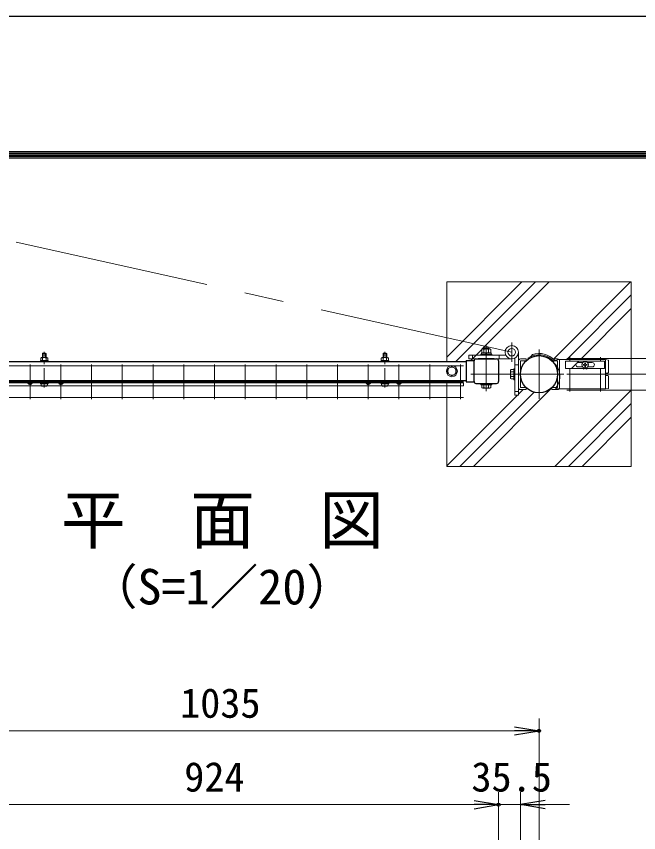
# Model space of a CAD drawing. Units: millimetres, scale not verified. Extents: x -4200 to 4200, y -2970 to 2970.
# Drawn here: x -2434 to -1422, y 1642 to 2970 of the extents above; entities that cross this region are included whole.
import ezdxf
from ezdxf.enums import TextEntityAlignment as Align

# ---------------------------------------------------------------- set-up
doc = ezdxf.new("R2010")
doc.units = ezdxf.units.MM
doc.header["$LTSCALE"] = 10
doc.header["$PDMODE"] = 32
doc.header["$PDSIZE"] = 5
doc.linetypes.add('USER1', pattern=[50.8, 31.75, -6.35, 6.35, -6.35])
for name, color, linetype, lineweight in [('0-0_D-TTL-TXT', 7, 'Continuous', 25), ('0-1_D-STR1', 1, 'Continuous', 25), ('0-2_D-BMK', 2, 'USER1', 13), ('0-3_D-STR3', 3, 'Continuous', 13), ('0-6_D-STR-DIM', 7, 'Continuous', 13), ('0-8_Defpoints', 6, 'Continuous', 25), ('0-A_D-DCR-HCH', 7, 'Continuous', 13), ('0-C_D-TTL', 7, 'Continuous', 25), ('0-D_D-STR2', 7, 'Continuous', 13)]:
    doc.layers.add(name, color=color, linetype=linetype, lineweight=lineweight)
doc.layers.add('0-7_0', color=7, linetype='Continuous')
doc.styles.add('ＭＳ ゴシック', font='')
doc.styles.get('ＭＳ ゴシック').set_extended_font_data('MS Gothic')

# ---------------------------------------------------------------- blocks, each defined once
blk = doc.blocks.new('_Open')
at = {"layer": '0-7_0'}
blk.add_line((-10, 1.667), (0, 0), dxfattribs=at)
blk.add_lwpolyline([(-10, -1.667), (0, 0), (-10, 0)], dxfattribs=at)
blk = doc.blocks.new('A$C5ded3bdc')
at = {"layer": '0-2_D-BMK'}
blk.add_line((0, -75), (0, 504), dxfattribs=at)
at = {"layer": '0-3_D-STR3'}
for p, q in [((-57.5, 404.8), (-57.5, 363)), ((-43.3, 413), (43.3, 413)), ((-23, 484), (-30, 477)), ((30, 477), (-30, 477)), ((-30, 477), (-30, 413)), ((-29.1, 404.8), (-29.1, 363)), ((-23, 484), (-23, 413)), ((23, 484), (-23, 484)), ((23, 484), (23, 413)), ((23, 484), (30, 477)), ((29.1, 404.8), (29.1, 363)), ((30, 477), (30, 413)), ((57.5, 404.8), (57.5, 363)), ((-62.5, 363), (62.5, 363)), ((-62.5, 347), (-62.5, 363)), ((-62.5, 347), (62.5, 347)), ((-57.5, 363), (57.5, 363)), ((62.5, 347), (62.5, 363)), ((-62.5, 0), (62.5, 0)), ((-62.5, -16), (-62.5, 0)), ((62.5, -16), (62.5, 0)), ((-62.5, -16), (62.5, -16)), ((-51.8, -16), (51.8, -16)), ((-51.8, -31.3), (-51.8, -16)), ((51.8, -31.6), (51.8, -16))]:
    blk.add_line(p, q, dxfattribs=at)
for centre, radius, start, end in [((-43.3, 396.6), 16.4, 30, 150), ((0, 357.2), 55.8, 58.543, 121.457), ((43.3, 396.6), 16.4, 30, 150), ((-32.8, -31.3), 19, 180, 253.92714), ((0.7, 85), 140, 253.92714, 285.41383), ((32.8, -31.6), 19, 285.41383, 0)]:
    blk.add_arc(centre, radius, start, end, dxfattribs=at)

msp = doc.modelspace()

# ---------------------------------------------------------------- linework, layer by layer
at = {"layer": '0-1_D-STR1'}
for p, q in [((-2520.8, 2408.44), (-1702.8, 2408.44)), ((-1702.8, 2410.39), (-1702.8, 2375.49)), ((-1702.8, 2410.39), (-1689.8, 2410.39)), ((-1702.8, 2410.39), (-1702.8, 2375.49)), ((-1702.8, 2410.39), (-1689.8, 2410.39)), ((-1689.8, 2376.14), (-1689.8, 2409.74)), ((-1686.6, 2412.94), (-1653, 2412.94)), ((-1656.8, 2412.94), (-1682.8, 2412.94)), ((-1649.8, 2409.74), (-1649.8, 2376.14)), ((-1702.8, 2377.44), (-2520.8, 2377.44)), ((-1702.8, 2375.49), (-1689.8, 2375.49)), ((-1702.8, 2375.49), (-1689.8, 2375.49)), ((-1686.6, 2372.94), (-1653, 2372.94))]:
    msp.add_line(p, q, dxfattribs=at)
msp.add_circle((-1584.05, 2387.94), 30.25, dxfattribs=at)
for centre, start, end in [((-1686.6, 2409.74), 90.00008, 179.99897), ((-1653, 2409.74), 0, 90.00008), ((-1686.6, 2376.14), 179.99897, 269.99957), ((-1653, 2376.14), 269.99957, 0)]:
    msp.add_arc(centre, 3.2, start, end, dxfattribs=at)
at = {"layer": '0-2_D-BMK'}
for p, q in [((-1628.37, 2423.79), (-2561.58, 2630.96)), ((-1669.8, 2435.94), (-1669.8, 2360.44)), ((-1628.37, 2408.1), (-1628.37, 2439.48)), ((-1584.05, 2428.19), (-1584.05, 2347.69)), ((-1624.3, 2387.94), (-1695.1, 2387.94)), ((-1624.3, 2387.94), (-1543.8, 2387.94))]:
    msp.add_line(p, q, dxfattribs=at)
at = {"layer": '0-3_D-STR3'}
for p, q in [((-1673.8, 2429.94), (-1672.8, 2430.94)), ((-1673.8, 2429.04), (-1673.8, 2429.94)), ((-1666.8, 2429.04), (-1666.8, 2430.94)), ((-1665.8, 2429.04), (-1665.8, 2429.94)), ((-1698.08, 2418.94), (-1638.07, 2418.94)), ((-1692.08, 2418.94), (-1692.08, 2412.94)), ((-1678.8, 2418.94), (-1678.8, 2420.54)), ((-1678.8, 2420.54), (-1660.8, 2420.54)), ((-1660.8, 2418.94), (-1678.8, 2418.94)), ((-1677.5, 2420.54), (-1662.1, 2420.54)), ((-1677.3, 2422.54), (-1677.3, 2428.34)), ((-1677.3, 2422.54), (-1662.3, 2422.54)), ((-1675.57, 2429.04), (-1664.03, 2429.04)), ((-1673.55, 2422.54), (-1673.55, 2428.34)), ((-1670.86, 2420.54), (-1669.71, 2422.54)), ((-1670.17, 2420.54), (-1669.02, 2422.54)), ((-1666.05, 2422.54), (-1666.05, 2428.34)), ((-1662.3, 2422.54), (-1662.3, 2428.34)), ((-1662.1, 2420.54), (-1662.1, 2422.54)), ((-1660.8, 2418.94), (-1660.8, 2420.54)), ((-1649.08, 2418.94), (-1649.08, 2412.94)), ((-1597.51, 2416.81), (-1594.92, 2420)), ((-1623.52, 2354.08), (-1623.52, 2414.08)), ((-1623.52, 2403.08), (-1617.52, 2403.08)), ((-1605.02, 2409.74), (-1614.32, 2409.74)), ((-1614.32, 2409.74), (-1614.32, 2366.14)), ((-1601.4, 2412.72), (-1602.31, 2414.03)), ((-1563.07, 2409.74), (-1563.07, 2412.94)), ((-1563.07, 2412.94), (-1553.77, 2412.94)), ((-1563.07, 2409.74), (-1553.77, 2409.74)), ((-1557.21, 2410.04), (-1557.68, 2410.04)), ((-1553.13, 2411.94), (-1557.21, 2410.04)), ((-1553.77, 2409.74), (-1553.77, 2366.14)), ((-1476.05, 2411.94), (-1553.13, 2411.94)), ((-1550.57, 2409.74), (-1550.57, 2366.14)), ((-1540.8, 2409.37), (-1540.8, 2397.37)), ((-1520.55, 2406.87), (-1512.96, 2406.87)), ((-1512.2, 2403.87), (-1510.55, 2403.87)), ((-1512.2, 2402.87), (-1512.2, 2403.87)), ((-1509.55, 2404.87), (-1509.55, 2406.52)), ((-1509.55, 2406.52), (-1508.55, 2406.52)), ((-1508.55, 2404.87), (-1508.55, 2406.52)), ((-1507.55, 2403.87), (-1505.9, 2403.87)), ((-1505.9, 2402.87), (-1505.9, 2403.87)), ((-1505.13, 2406.87), (-1497.55, 2406.87)), ((-1476.05, 2411.94), (-1476.05, 2363.94)), ((-1476.05, 2411.94), (-1471.05, 2410.94)), ((-1471.05, 2410.94), (-1471.05, 2390.94)), ((-1725.8, 2400.69), (-1732.8, 2396.65)), ((-1732.8, 2396.65), (-1732.8, 2389.23)), ((-1725.8, 2400.69), (-1718.8, 2396.65)), ((-1718.8, 2396.65), (-1718.8, 2389.23)), ((-1630.62, 2393.57), (-1630.62, 2382.31)), ((-1629.54, 2395.44), (-1625.12, 2395.44)), ((-1629.54, 2391.7), (-1625.12, 2391.7)), ((-1625.12, 2378.94), (-1625.12, 2396.94)), ((-1625.12, 2395.44), (-1625.12, 2380.44)), ((-1540.8, 2397.37), (-1477.3, 2397.37)), ((-1520.55, 2399.87), (-1512.96, 2399.87)), ((-1512.2, 2402.87), (-1510.55, 2402.87)), ((-1510.65, 2397.37), (-1510.93, 2396.34)), ((-1509.55, 2400.22), (-1509.55, 2401.87)), ((-1509.55, 2400.22), (-1508.55, 2400.22)), ((-1508.55, 2400.22), (-1508.55, 2401.87)), ((-1507.55, 2402.87), (-1505.9, 2402.87)), ((-1507.44, 2397.37), (-1507.16, 2396.34)), ((-1505.13, 2399.87), (-1497.55, 2399.87)), ((-1472.05, 2389.94), (-1475.05, 2389.94)), ((-2418.51, 2375.93), (-2417.47, 2377.14)), ((-2417.47, 2377.14), (-2412.76, 2373.08)), ((-2405.3, 2377.14), (-2368.3, 2377.14)), ((-2405.3, 2375.34), (-2405.3, 2377.14)), ((-2368.3, 2375.34), (-2368.3, 2377.14)), ((-2356.13, 2377.14), (-2360.84, 2373.08)), ((-2355.08, 2375.93), (-2356.13, 2377.14)), ((-1868.51, 2375.93), (-1867.47, 2377.14)), ((-1867.47, 2377.14), (-1862.76, 2373.08)), ((-1855.3, 2377.14), (-1818.3, 2377.14)), ((-1855.3, 2375.34), (-1855.3, 2377.14)), ((-1818.3, 2375.34), (-1818.3, 2377.14)), ((-1806.13, 2377.14), (-1810.84, 2373.08)), ((-1805.08, 2375.93), (-1806.13, 2377.14)), ((-1725.8, 2385.19), (-1732.8, 2389.23)), ((-1725.8, 2385.19), (-1718.8, 2389.23)), ((-1629.54, 2384.18), (-1625.12, 2384.18)), ((-1629.54, 2380.44), (-1625.12, 2380.44)), ((-1625.12, 2378.94), (-1623.52, 2378.94)), ((-1472.05, 2385.94), (-1475.05, 2385.94)), ((-1471.05, 2384.94), (-1471.05, 2364.94)), ((-2418.51, 2375.93), (-2413.8, 2371.87)), ((-2408.87, 2374.92), (-2410.86, 2373.11)), ((-2407.8, 2373.74), (-2409.78, 2371.93)), ((-2407.8, 2375.34), (-2405.3, 2375.34)), ((-2407.8, 2373.74), (-2365.8, 2373.74)), ((-2368.3, 2375.34), (-2405.3, 2375.34)), ((-2401.8, 2375.34), (-2401.8, 2373.74)), ((-2371.8, 2375.34), (-2371.8, 2373.74)), ((-2368.3, 2375.34), (-2365.8, 2375.34)), ((-2365.8, 2373.74), (-2363.81, 2371.93)), ((-2364.72, 2374.92), (-2362.73, 2373.11)), ((-2355.08, 2375.93), (-2359.79, 2371.87)), ((-1868.51, 2375.93), (-1863.8, 2371.87)), ((-1858.87, 2374.92), (-1860.86, 2373.11)), ((-1857.8, 2373.74), (-1859.78, 2371.93)), ((-1857.8, 2375.34), (-1855.3, 2375.34)), ((-1857.8, 2373.74), (-1815.8, 2373.74)), ((-1818.3, 2375.34), (-1855.3, 2375.34)), ((-1851.8, 2375.34), (-1851.8, 2373.74)), ((-1821.8, 2375.34), (-1821.8, 2373.74)), ((-1818.3, 2375.34), (-1815.8, 2375.34)), ((-1815.8, 2373.74), (-1813.81, 2371.93)), ((-1814.72, 2374.92), (-1812.73, 2373.11)), ((-1805.08, 2375.93), (-1809.79, 2371.87)), ((-1678.8, 2372.94), (-1660.8, 2372.94)), ((-1678.8, 2370.94), (-1678.8, 2372.94)), ((-1678.8, 2370.94), (-1660.8, 2370.94)), ((-1677.3, 2366.52), (-1677.3, 2370.94)), ((-1677.3, 2370.94), (-1662.3, 2370.94)), ((-1675.43, 2365.44), (-1664.17, 2365.44)), ((-1673.55, 2366.52), (-1673.55, 2370.94)), ((-1666.04, 2366.52), (-1666.04, 2370.94)), ((-1662.3, 2366.52), (-1662.3, 2370.94)), ((-1660.8, 2370.94), (-1660.8, 2372.94)), ((-1605.02, 2366.14), (-1614.32, 2366.14)), ((-1563.07, 2366.14), (-1553.77, 2366.14)), ((-1556.85, 2365.54), (-1556.85, 2363.94)), ((-1476.05, 2363.94), (-1556.85, 2363.94)), ((-1471.05, 2364.94), (-1475.78, 2363.99)), ((-1623.52, 2360.08), (-1617.52, 2360.08))]:
    msp.add_line(p, q, dxfattribs=at)
for points in [[(-1673.8, 2429.94), (-1665.8, 2429.94), (-1666.8, 2430.94)], [(-1672.8, 2429.04), (-1672.8, 2430.94), (-1666.8, 2430.94)], [(-1628.37, 2412.94), (-1698.08, 2412.94), (-1698.08, 2418.94)], [(-1677.5, 2420.54), (-1677.5, 2422.54), (-1662.1, 2422.54)], [(-1617.52, 2423.79), (-1617.52, 2354.08), (-1623.52, 2354.08)], [(-1596.83, 2415.36), (-1597.51, 2416.81), (-1594.92, 2420)], [(-1605.02, 2409.74), (-1605.02, 2412.94), (-1614.32, 2412.94)], [(-1540.8, 2409.37), (-1477.3, 2409.37), (-1477.3, 2397.37)], [(-1625.12, 2396.94), (-1623.52, 2396.94), (-1623.52, 2378.94)], [(-1605.02, 2366.14), (-1605.02, 2362.94), (-1614.32, 2362.94)], [(-1563.07, 2366.14), (-1563.07, 2362.94), (-1553.77, 2362.94)]]:
    msp.add_lwpolyline(points, dxfattribs=at)
for centre, radius in [((-1628.37, 2423.79), 10.85), ((-1628.37, 2423.79), 6.15), ((-1509.05, 2403.37), 5.25), ((-1725.8, 2392.94), 9), ((-1725.8, 2392.94), 6.71)]:
    msp.add_circle(centre, radius, dxfattribs=at)
for centre, radius, start, end in [((-1675.42, 2426.2), 2.85, 48.83491, 131.16509), ((-1669.8, 2418.64), 10.39, 68.85295, 111.14705), ((-1664.17, 2426.19), 2.85, 48.86505, 131.13495), ((-1584.05, 2387.94), 31.85, 41.66427, 125), ((-1584.05, 2387.94), 30.25, 40.82839, 125), ((-1584.05, 2387.94), 33.85, 41.95504, 108.73594), ((-1614.32, 2409.74), 3.2, 90, 180), ((-1580.49, 2384.42), 30.25, 321.39147, 50.00867), ((-1557.86, 2411.24), 3.2, 221.66427, 230.22461), ((-1557.68, 2411.64), 1.6, 221.95504, 270), ((-1553.77, 2409.74), 3.2, 360, 90), ((-1520.55, 2403.37), 3.5, 90, 270), ((-1510.55, 2404.87), 1, 270, 0), ((-1507.55, 2404.87), 1, 180, 270), ((-1497.55, 2403.37), 3.5, 270, 90), ((-1628.46, 2393.57), 2.16, 120, 240), ((-1623.54, 2387.94), 7.08, 147.93138, 212.06862), ((-1510.55, 2401.87), 1, 0, 90), ((-1507.55, 2401.87), 1, 90, 180), ((-1475.05, 2388.94), 1, 90, 180), ((-1472.05, 2390.94), 1, 270, 0), ((-1628.46, 2382.31), 2.16, 120, 240), ((-1475.05, 2386.94), 1, 180, 270), ((-1472.05, 2384.94), 1, 0, 90), ((-2411.82, 2374.17), 3.03, 229.26286, 312.38442), ((-2411.82, 2374.17), 1.43, 229.26286, 312.38442), ((-2407.8, 2373.74), 1.6, 90, 132.38442), ((-2365.8, 2373.74), 1.6, 47.61558, 90), ((-2361.77, 2374.17), 3.03, 227.61558, 310.73714), ((-2361.77, 2374.17), 1.43, 227.61558, 310.73714), ((-1861.82, 2374.17), 3.03, 229.26286, 312.38442), ((-1861.82, 2374.17), 1.43, 229.26286, 312.38442), ((-1857.8, 2373.74), 1.6, 90, 132.38442), ((-1815.8, 2373.74), 1.6, 47.61558, 90), ((-1811.77, 2374.17), 3.03, 227.61558, 310.73714), ((-1811.77, 2374.17), 1.43, 227.61558, 310.73714), ((-1675.43, 2367.6), 2.16, 210, 330), ((-1669.8, 2372.52), 7.08, 237.93138, 302.06862), ((-1664.17, 2367.6), 2.16, 210, 330), ((-1614.32, 2366.14), 3.2, 180, 270), ((-1553.77, 2366.14), 3.2, 270, 0)]:
    msp.add_arc(centre, radius, start, end, dxfattribs=at)
for major_axis, start_param, end_param in [((8.21, 0), 4.1228677, 4.4809795), ((-8.21, 0), 1.8022058, 2.1603176)]:
    msp.add_ellipse((-1509.05, 2403.37), major_axis=major_axis, ratio=0.879385, start_param=start_param, end_param=end_param, dxfattribs=at)
at = {"layer": '0-6_D-STR-DIM'}
for p, q in [((-1584.05, 1448.23), (-1584.05, 1828.04)), ((-2579.05, 1808.04), (-1624.05, 1808.04)), ((-1649.8, 1327.99), (-1649.8, 1708.04)), ((-1649.8, 1327.99), (-1649.8, 1708.04)), ((-1614.3, 1404.99), (-1614.3, 1708.04)), ((-1689.8, 1688.04), (-2533.8, 1688.04)), ((-1689.8, 1688.04), (-1729.8, 1688.04)), ((-1614.3, 1688.04), (-1649.8, 1688.04)), ((-1574.3, 1688.04), (-1534.3, 1688.04))]:
    msp.add_line(p, q, dxfattribs=at)
msp.add_lwpolyline([(-1734.05, 2377.44), (-1734.05, 2237.94), (-1434.05, 2237.94), (-1434.05, 2537.94), (-1734.05, 2537.94), (-1734.05, 2408.44)], dxfattribs=at)
at = {"layer": '0-8_Defpoints'}
for p in [(-1584.05, 1808.04), (-1649.8, 1688.04)]:
    msp.add_point(p, dxfattribs=at)
at = {"layer": '0-A_D-DCR-HCH'}
for p, q in [((-1734.05, 2415.73), (-1611.83, 2537.94)), ((-1719.24, 2408.44), (-1589.74, 2537.94)), ((-1677.08, 2428.5), (-1567.64, 2537.94)), ((-1560.06, 2412.94), (-1435.06, 2537.94)), ((-1538.96, 2411.94), (-1434.05, 2516.85)), ((-1516.86, 2411.94), (-1434.05, 2494.75)), ((-1695.19, 2410.39), (-1677.3, 2428.28)), ((-1531.43, 2397.37), (-1523.36, 2405.44)), ((-1522.67, 2406.13), (-1519.43, 2409.37)), ((-1690.86, 2237.94), (-1563.07, 2365.73)), ((-1734.05, 2238.95), (-1618.92, 2354.08)), ((-1712.96, 2237.94), (-1592.01, 2358.89)), ((-1617.52, 2355.48), (-1610.06, 2362.94)), ((-1558.28, 2237.94), (-1434.05, 2362.17)), ((-1536.18, 2237.94), (-1434.05, 2340.08)), ((-1514.08, 2237.94), (-1434.05, 2317.98))]:
    msp.add_line(p, q, dxfattribs=at)
at = {"layer": '0-C_D-TTL', "color": 2}
msp.add_lwpolyline([(-4200, 2970), (4200, 2970), (4200, -2970), (-4200, -2970)], close=True, dxfattribs=at)
at = {"layer": '0-C_D-TTL'}
for points in [[(-3930, 2750), (3930, 2750), (3930, -2750), (-3930, -2750)], [(-3927.5, 2747.5), (3927.5, 2747.5), (3927.5, -2747.5), (-3927.5, -2747.5)], [(-3925, 2745), (3925, 2745), (3925, -2745), (-3925, -2745)], [(-3922.5, 2742.5), (3922.5, 2742.5), (3922.5, -2742.5), (-3922.5, -2742.5)], [(-3920, 2740), (3920, 2740), (3920, -2740), (-3920, -2740)]]:
    msp.add_lwpolyline(points, close=True, dxfattribs=at)
at = {"layer": '0-D_D-STR2'}
for p, q in [((-2411.8, 2403.64), (-2411.8, 2347.64)), ((-2361.8, 2403.64), (-2361.8, 2347.64)), ((-2311.8, 2403.64), (-2311.8, 2347.64)), ((-2261.8, 2403.64), (-2261.8, 2347.64)), ((-2211.8, 2403.64), (-2211.8, 2347.64)), ((-2161.8, 2403.64), (-2161.8, 2347.64)), ((-2111.8, 2403.64), (-2111.8, 2347.64)), ((-2061.8, 2403.64), (-2061.8, 2347.64)), ((-2011.8, 2403.64), (-2011.8, 2347.64)), ((-1961.8, 2403.64), (-1961.8, 2347.64)), ((-1911.8, 2403.64), (-1911.8, 2347.64)), ((-1861.8, 2403.64), (-1861.8, 2347.64)), ((-1811.8, 2403.64), (-1811.8, 2347.64)), ((-1761.8, 2403.64), (-1761.8, 2347.64)), ((-1711.8, 2403.64), (-1711.8, 2347.64)), ((-1539.05, 2413.75), (-1234.05, 2413.75)), ((-1534.05, 2415.94), (-1534.05, 2409.37)), ((-1484.05, 2415.94), (-1484.05, 2409.37)), ((-1434.05, 2415.94), (-1434.05, 2359.94)), ((-1706.8, 2401.45), (-2516.8, 2401.45)), ((-1534.05, 2397.37), (-1534.05, 2359.94)), ((-1484.05, 2397.37), (-1484.05, 2359.94)), ((-1539.05, 2387.94), (-1234.05, 2387.94)), ((-1706.8, 2375.64), (-2516.8, 2375.64)), ((-1706.8, 2373.84), (-2516.8, 2373.84)), ((-1706.8, 2369.34), (-2516.8, 2369.34)), ((-1706.8, 2369.34), (-1706.8, 2373.84)), ((-1539.05, 2362.13), (-1234.05, 2362.13)), ((-1706.8, 2349.83), (-2516.8, 2349.83))]:
    msp.add_line(p, q, dxfattribs=at)
for centre in [(-2411.8, 2375.64), (-2361.8, 2375.64), (-2311.8, 2375.64), (-2261.8, 2375.64), (-2211.8, 2375.64), (-2161.8, 2375.64), (-2111.8, 2375.64), (-2061.8, 2375.64), (-2011.8, 2375.64), (-1961.8, 2375.64), (-1911.8, 2375.64), (-1861.8, 2375.64), (-1811.8, 2375.64), (-1761.8, 2375.64), (-1711.8, 2375.64)]:
    msp.add_circle(centre, 1.8, dxfattribs=at)

# ---------------------------------------------------------------- block references
at = {"layer": '0-6_D-STR-DIM'}
for name, p, xscale, yscale in [('A$C5ded3bdc', (-2388.8, 2373.74), 0.1, 0.1), ('A$C5ded3bdc', (-1834.8, 2373.74), 0.1, 0.1), ('_Open', (-1584.05, 1808.04), 4, 4), ('_Open', (-1649.8, 1688.04), 4, 4), ('_Open', (-1649.8, 1688.04), 4, 4)]:
    msp.add_blockref(name, p, dxfattribs=dict(at, xscale=xscale, yscale=yscale))
at = {"layer": '0-6_D-STR-DIM', "xscale": 4, "yscale": 4, "rotation": 180}
msp.add_blockref('_Open', (-1614.3, 1688.04), dxfattribs=at)

# ---------------------------------------------------------------- texts
at = {"layer": '0-0_D-TTL-TXT', "style": 'ＭＳ ゴシック'}
for s, height, p in [('平\u3000面\u3000図', 76.98, (-2361.44, 2089.47)), ('（S=1／20）', 57.7, (-2315.96, 1996.27))]:
    msp.add_text(s, height=height, dxfattribs=at).set_placement(p, align=Align.BOTTOM_LEFT)
at = {"layer": '0-6_D-STR-DIM', "style": 'ＭＳ ゴシック'}
for s, p in [('1035', (-2167.8, 1814.79)), ('924', (-2161.05, 1694.79)), ('35.5', (-1694.02, 1694.79))]:
    msp.add_text(s, height=48.09, dxfattribs=at).set_placement(p, align=Align.BOTTOM_LEFT)

doc.saveas('drawing.dxf')
